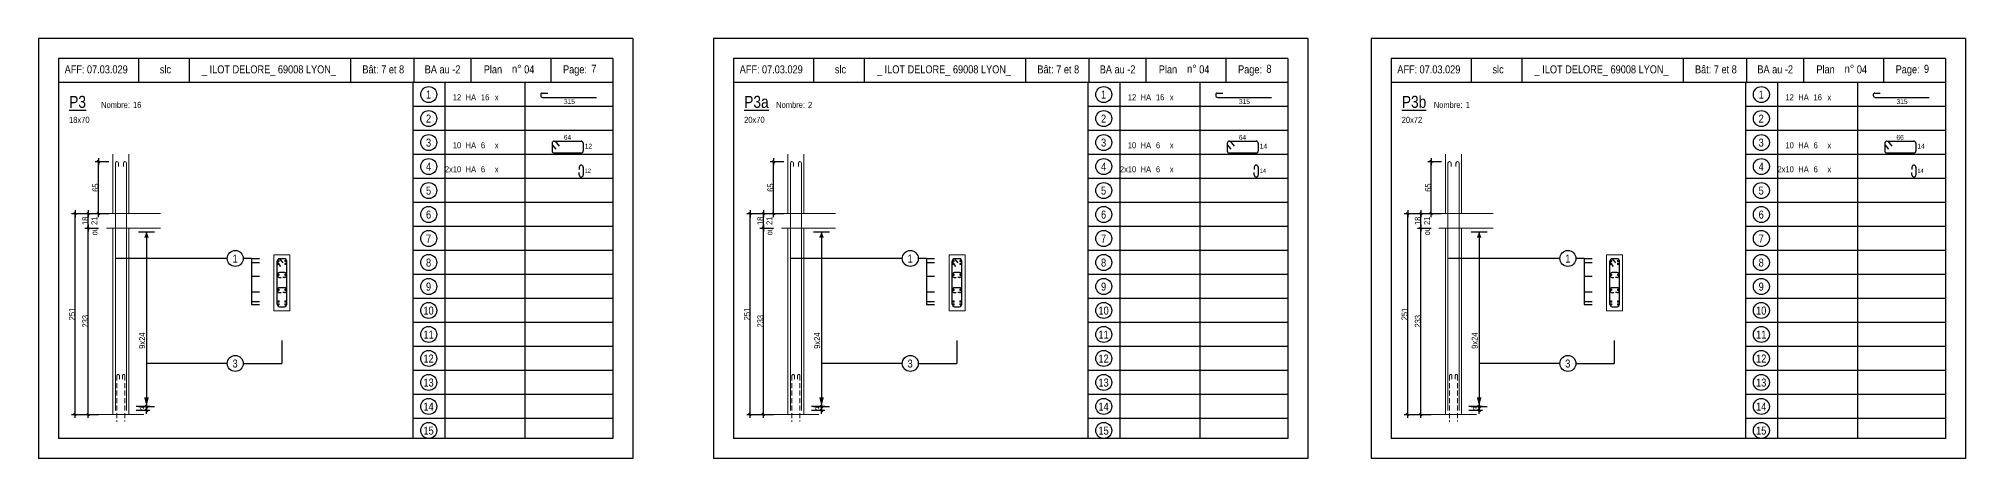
# Model space of a CAD drawing. Header units: metres. Extents: x -9927 to 45032, y -190416 to 12166.
# Drawn here: x 9700 to 14515, y -38263 to -37213 of the extents above; entities that cross this region are included whole.
import ezdxf
from ezdxf.enums import TextEntityAlignment as Align

# ---------------------------------------------------------------- set-up
doc = ezdxf.new("R2010")
doc.units = ezdxf.units.M
doc.header["$PDMODE"] = 65
doc.linetypes.add('CACHE2', pattern=[0.1875, 0.125, -0.0625])
for name, color, linetype in [('01_cote_gen', 4, 'Continuous'), ('01_fenetres', 171, 'Continuous'), ('01_linteaux', 3, 'Continuous'), ('01_sem', 42, 'Continuous'), ('01_texte', 230, 'Continuous'), ('AA_COTES', 2, 'Continuous')]:
    doc.layers.add(name, color=color, linetype=linetype)
doc.styles.add('STYLE2', font='ARIALN.TTF')
doc.dimstyles.new('JB25', dxfattribs={"dimscale": 0.1, "dimtxt": 150, "dimasz": 17, "dimexe": 0.1, "dimexo": 0.1, "dimgap": 0.09, "dimtad": 1, "dimdec": 1, "dimlfac": 0.5, "dimdsep": 46, "dimtxsty": 'STYLE2', "dimblk1": 'BOND_G', "dimblk2": 'BOND_D', "dimsah": 1, "dimcen": 1.5, "dimdle": 0.01, "dimse1": 1, "dimse2": 1, "dimclrd": 4, "dimclre": 2, "dimclrt": 5, "dimadec": 0, "dimazin": 0, "dimtfac": 2.333333, "dimtdec": 1, "dimtix": 1, "dimtmove": 2, "dimatfit": 3, "dimldrblk": 'BOND_G', "dimfxl": 1, "dimtolj": 1, "dimtzin": 0, "dimarcsym": 0})

# ---------------------------------------------------------------- blocks, each defined once
blk = doc.blocks.new('BOND_G')
at = {"layer": 'AA_COTES', "color": 0}
for p, q in [((5, 0), (-5, 0)), ((1.8, 1.8), (-1.8, -1.8)), ((0, -5), (0, 15))]:
    blk.add_line(p, q, dxfattribs=at)
blk = doc.blocks.new('BOND_D')
at = {"layer": 'AA_COTES', "color": 0}
for p, q in [((5, 0), (-5, 0)), ((-1.8, -1.8), (1.8, 1.8)), ((0, 5), (0, -15))]:
    blk.add_line(p, q, dxfattribs=at)
blk = doc.blocks.new('*D389')
at = {"layer": '01_cote_gen', "color": 4, "linetype": 'Continuous', "lineweight": -2, "transparency": 16777216}
blk.add_line((9790.9, -38151.5), (9790.9, -37652.9), dxfattribs=at)
at = {"layer": 'DEFPOINTS', "color": 0, "linetype": 'Continuous', "lineweight": 0, "transparency": 16777216}
for p in [(9790.9, -37651.2), (9925.6, -37651.2), (9885.6, -38153.2)]:
    blk.add_point(p, dxfattribs=at)
at = {"layer": '01_cote_gen', "color": 4, "linetype": 'Continuous', "lineweight": -2, "transparency": 16777216, "xscale": 1.7, "yscale": 1.7, "zscale": 1.7}
for name, p, rotation in [('BOND_D', (9790.9, -37651.2), 90), ('BOND_G', (9790.9, -38153.2), 270)]:
    blk.add_blockref(name, p, dxfattribs=dict(at, rotation=rotation))
at = {"layer": '01_cote_gen', "color": 5, "linetype": 'Continuous', "lineweight": 0, "transparency": 16777216, "insert": (9783.3, -37902.2), "char_height": 15, "attachment_point": 5, "rotation": 90, "style": 'STYLE2'}
blk.add_mtext('\\A1;251', dxfattribs=at)
blk = doc.blocks.new('*D390')
at = {"layer": '01_cote_gen', "color": 4, "linetype": 'Continuous', "lineweight": -2, "transparency": 16777216}
blk.add_line((9824.1, -37685.5), (9824.1, -37652.9), dxfattribs=at)
at = {"layer": 'DEFPOINTS', "color": 0, "linetype": 'Continuous', "lineweight": 0, "transparency": 16777216}
for p in [(9824.1, -37651.2), (9972.3, -37651.2), (9981.4, -37687.2)]:
    blk.add_point(p, dxfattribs=at)
at = {"layer": '01_cote_gen', "color": 4, "linetype": 'Continuous', "lineweight": -2, "transparency": 16777216, "xscale": 1.7, "yscale": 1.7, "zscale": 1.7}
for name, p, rotation in [('BOND_D', (9824.1, -37651.2), 90), ('BOND_G', (9824.1, -37687.2), 270)]:
    blk.add_blockref(name, p, dxfattribs=dict(at, rotation=rotation))
at = {"layer": '01_cote_gen', "color": 5, "linetype": 'Continuous', "lineweight": 0, "transparency": 16777216, "insert": (9816.5, -37669.2), "char_height": 15, "attachment_point": 5, "rotation": 90, "style": 'STYLE2'}
blk.add_mtext('\\A1;18', dxfattribs=at)
blk = doc.blocks.new('*D391')
at = {"layer": '01_cote_gen', "color": 4, "linetype": 'Continuous', "lineweight": -2, "transparency": 16777216}
blk.add_line((9824.1, -38151.5), (9824.1, -37688.9), dxfattribs=at)
at = {"layer": 'DEFPOINTS', "color": 0, "linetype": 'Continuous', "lineweight": 0, "transparency": 16777216}
for p in [(9824.1, -37687.2), (9832.6, -37687.2), (9842.2, -38153.2)]:
    blk.add_point(p, dxfattribs=at)
at = {"layer": '01_cote_gen', "color": 4, "linetype": 'Continuous', "lineweight": -2, "transparency": 16777216, "xscale": 1.7, "yscale": 1.7, "zscale": 1.7}
for name, p, rotation in [('BOND_D', (9824.1, -37687.2), 90), ('BOND_G', (9824.1, -38153.2), 270)]:
    blk.add_blockref(name, p, dxfattribs=dict(at, rotation=rotation))
at = {"layer": '01_cote_gen', "color": 5, "linetype": 'Continuous', "lineweight": 0, "transparency": 16777216, "insert": (9816.5, -37920.2), "char_height": 15, "attachment_point": 5, "rotation": 90, "style": 'STYLE2'}
blk.add_mtext('\\A1;233', dxfattribs=at)
blk = doc.blocks.new('*D392')
at = {"layer": '01_cote_gen', "color": 4, "linetype": 'Continuous', "lineweight": -2, "transparency": 16777216}
blk.add_line((9969.5, -38134.9), (9969.5, -38141.5), dxfattribs=at)
at = {"layer": 'DEFPOINTS', "color": 0, "linetype": 'Continuous', "lineweight": 0, "transparency": 16777216}
for p in [(9962.7, -38133.2), (9919.6, -38143.2), (9969.5, -38143.2)]:
    blk.add_point(p, dxfattribs=at)
at = {"layer": '01_cote_gen', "color": 4, "linetype": 'Continuous', "lineweight": -2, "transparency": 16777216, "xscale": 1.7, "yscale": 1.7, "zscale": 1.7}
for name, p, rotation in [('BOND_G', (9969.5, -38133.2), 90), ('BOND_D', (9969.5, -38143.2), 270)]:
    blk.add_blockref(name, p, dxfattribs=dict(at, rotation=rotation))
at = {"layer": '01_cote_gen', "color": 5, "linetype": 'Continuous', "lineweight": 0, "transparency": 16777216, "insert": (9961.8, -38138.2), "char_height": 15, "attachment_point": 5, "rotation": 90, "style": 'STYLE2'}
blk.add_mtext('\\A1;3', dxfattribs=at)
blk = doc.blocks.new('*D393')
at = {"layer": '01_cote_gen', "color": 4, "linetype": 'Continuous', "lineweight": -2, "transparency": 16777216}
blk.add_line((9849.6, -37649.5), (9849.6, -37522.9), dxfattribs=at)
at = {"layer": 'DEFPOINTS', "color": 0, "linetype": 'Continuous', "lineweight": 0, "transparency": 16777216}
for p in [(9849.6, -37521.2), (9915.6, -37521.2), (9869.2, -37651.2)]:
    blk.add_point(p, dxfattribs=at)
at = {"layer": '01_cote_gen', "color": 4, "linetype": 'Continuous', "lineweight": -2, "transparency": 16777216, "xscale": 1.7, "yscale": 1.7, "zscale": 1.7}
for name, p, rotation in [('BOND_D', (9849.6, -37521.2), 90), ('BOND_G', (9849.6, -37651.2), 270)]:
    blk.add_blockref(name, p, dxfattribs=dict(at, rotation=rotation))
at = {"layer": '01_cote_gen', "color": 5, "linetype": 'Continuous', "lineweight": 0, "transparency": 16777216, "insert": (9842, -37586.2), "char_height": 15, "attachment_point": 5, "rotation": 90, "style": 'STYLE2'}
blk.add_mtext('\\A1;65', dxfattribs=at)
blk = doc.blocks.new('*D394')
at = {"layer": '01_cote_gen', "color": 4, "linetype": 'Continuous', "lineweight": -2, "transparency": 16777216}
blk.add_line((11477.7, -38151.5), (11477.7, -37652.9), dxfattribs=at)
at = {"layer": 'DEFPOINTS', "color": 0, "linetype": 'Continuous', "lineweight": 0, "transparency": 16777216}
for p in [(11477.7, -37651.2), (11612.4, -37651.2), (11572.4, -38153.2)]:
    blk.add_point(p, dxfattribs=at)
at = {"layer": '01_cote_gen', "color": 4, "linetype": 'Continuous', "lineweight": -2, "transparency": 16777216, "xscale": 1.7, "yscale": 1.7, "zscale": 1.7}
for name, p, rotation in [('BOND_D', (11477.7, -37651.2), 90), ('BOND_G', (11477.7, -38153.2), 270)]:
    blk.add_blockref(name, p, dxfattribs=dict(at, rotation=rotation))
at = {"layer": '01_cote_gen', "color": 5, "linetype": 'Continuous', "lineweight": 0, "transparency": 16777216, "insert": (11470, -37902.2), "char_height": 15, "attachment_point": 5, "rotation": 90, "style": 'STYLE2'}
blk.add_mtext('\\A1;251', dxfattribs=at)
blk = doc.blocks.new('*D395')
at = {"layer": '01_cote_gen', "color": 4, "linetype": 'Continuous', "lineweight": -2, "transparency": 16777216}
blk.add_line((11510.9, -37685.5), (11510.9, -37652.9), dxfattribs=at)
at = {"layer": 'DEFPOINTS', "color": 0, "linetype": 'Continuous', "lineweight": 0, "transparency": 16777216}
for p in [(11510.9, -37651.2), (11659.1, -37651.2), (11668.2, -37687.2)]:
    blk.add_point(p, dxfattribs=at)
at = {"layer": '01_cote_gen', "color": 4, "linetype": 'Continuous', "lineweight": -2, "transparency": 16777216, "xscale": 1.7, "yscale": 1.7, "zscale": 1.7}
for name, p, rotation in [('BOND_D', (11510.9, -37651.2), 90), ('BOND_G', (11510.9, -37687.2), 270)]:
    blk.add_blockref(name, p, dxfattribs=dict(at, rotation=rotation))
at = {"layer": '01_cote_gen', "color": 5, "linetype": 'Continuous', "lineweight": 0, "transparency": 16777216, "insert": (11503.2, -37669.2), "char_height": 15, "attachment_point": 5, "rotation": 90, "style": 'STYLE2'}
blk.add_mtext('\\A1;18', dxfattribs=at)
blk = doc.blocks.new('*D396')
at = {"layer": '01_cote_gen', "color": 4, "linetype": 'Continuous', "lineweight": -2, "transparency": 16777216}
blk.add_line((11510.9, -38151.5), (11510.9, -37688.9), dxfattribs=at)
at = {"layer": 'DEFPOINTS', "color": 0, "linetype": 'Continuous', "lineweight": 0, "transparency": 16777216}
for p in [(11510.9, -37687.2), (11519.4, -37687.2), (11529, -38153.2)]:
    blk.add_point(p, dxfattribs=at)
at = {"layer": '01_cote_gen', "color": 4, "linetype": 'Continuous', "lineweight": -2, "transparency": 16777216, "xscale": 1.7, "yscale": 1.7, "zscale": 1.7}
for name, p, rotation in [('BOND_D', (11510.9, -37687.2), 90), ('BOND_G', (11510.9, -38153.2), 270)]:
    blk.add_blockref(name, p, dxfattribs=dict(at, rotation=rotation))
at = {"layer": '01_cote_gen', "color": 5, "linetype": 'Continuous', "lineweight": 0, "transparency": 16777216, "insert": (11503.2, -37920.2), "char_height": 15, "attachment_point": 5, "rotation": 90, "style": 'STYLE2'}
blk.add_mtext('\\A1;233', dxfattribs=at)
blk = doc.blocks.new('*D397')
at = {"layer": '01_cote_gen', "color": 4, "linetype": 'Continuous', "lineweight": -2, "transparency": 16777216}
blk.add_line((11656.3, -38134.9), (11656.3, -38141.5), dxfattribs=at)
at = {"layer": 'DEFPOINTS', "color": 0, "linetype": 'Continuous', "lineweight": 0, "transparency": 16777216}
for p in [(11649.4, -38133.2), (11606.4, -38143.2), (11656.3, -38143.2)]:
    blk.add_point(p, dxfattribs=at)
at = {"layer": '01_cote_gen', "color": 4, "linetype": 'Continuous', "lineweight": -2, "transparency": 16777216, "xscale": 1.7, "yscale": 1.7, "zscale": 1.7}
for name, p, rotation in [('BOND_G', (11656.3, -38133.2), 90), ('BOND_D', (11656.3, -38143.2), 270)]:
    blk.add_blockref(name, p, dxfattribs=dict(at, rotation=rotation))
at = {"layer": '01_cote_gen', "color": 5, "linetype": 'Continuous', "lineweight": 0, "transparency": 16777216, "insert": (11648.6, -38138.2), "char_height": 15, "attachment_point": 5, "rotation": 90, "style": 'STYLE2'}
blk.add_mtext('\\A1;3', dxfattribs=at)
blk = doc.blocks.new('*D398')
at = {"layer": '01_cote_gen', "color": 4, "linetype": 'Continuous', "lineweight": -2, "transparency": 16777216}
blk.add_line((11536.4, -37649.5), (11536.4, -37522.9), dxfattribs=at)
at = {"layer": 'DEFPOINTS', "color": 0, "linetype": 'Continuous', "lineweight": 0, "transparency": 16777216}
for p in [(11536.4, -37521.2), (11602.4, -37521.2), (11555.9, -37651.2)]:
    blk.add_point(p, dxfattribs=at)
at = {"layer": '01_cote_gen', "color": 4, "linetype": 'Continuous', "lineweight": -2, "transparency": 16777216, "xscale": 1.7, "yscale": 1.7, "zscale": 1.7}
for name, p, rotation in [('BOND_D', (11536.4, -37521.2), 90), ('BOND_G', (11536.4, -37651.2), 270)]:
    blk.add_blockref(name, p, dxfattribs=dict(at, rotation=rotation))
at = {"layer": '01_cote_gen', "color": 5, "linetype": 'Continuous', "lineweight": 0, "transparency": 16777216, "insert": (11528.7, -37586.2), "char_height": 15, "attachment_point": 5, "rotation": 90, "style": 'STYLE2'}
blk.add_mtext('\\A1;65', dxfattribs=at)
blk = doc.blocks.new('*D399')
at = {"layer": '01_cote_gen', "color": 4, "linetype": 'Continuous', "lineweight": -2, "transparency": 16777216}
blk.add_line((13120.9, -38151.5), (13120.9, -37652.9), dxfattribs=at)
at = {"layer": 'DEFPOINTS', "color": 0, "linetype": 'Continuous', "lineweight": 0, "transparency": 16777216}
for p in [(13120.9, -37651.2), (13255.6, -37651.2), (13215.6, -38153.2)]:
    blk.add_point(p, dxfattribs=at)
at = {"layer": '01_cote_gen', "color": 4, "linetype": 'Continuous', "lineweight": -2, "transparency": 16777216, "xscale": 1.7, "yscale": 1.7, "zscale": 1.7}
for name, p, rotation in [('BOND_D', (13120.9, -37651.2), 90), ('BOND_G', (13120.9, -38153.2), 270)]:
    blk.add_blockref(name, p, dxfattribs=dict(at, rotation=rotation))
at = {"layer": '01_cote_gen', "color": 5, "linetype": 'Continuous', "lineweight": 0, "transparency": 16777216, "insert": (13113.2, -37902.2), "char_height": 15, "attachment_point": 5, "rotation": 90, "style": 'STYLE2'}
blk.add_mtext('\\A1;251', dxfattribs=at)
blk = doc.blocks.new('*D400')
at = {"layer": '01_cote_gen', "color": 4, "linetype": 'Continuous', "lineweight": -2, "transparency": 16777216}
blk.add_line((13154.1, -37685.5), (13154.1, -37652.9), dxfattribs=at)
at = {"layer": 'DEFPOINTS', "color": 0, "linetype": 'Continuous', "lineweight": 0, "transparency": 16777216}
for p in [(13154.1, -37651.2), (13302.3, -37651.2), (13311.4, -37687.2)]:
    blk.add_point(p, dxfattribs=at)
at = {"layer": '01_cote_gen', "color": 4, "linetype": 'Continuous', "lineweight": -2, "transparency": 16777216, "xscale": 1.7, "yscale": 1.7, "zscale": 1.7}
for name, p, rotation in [('BOND_D', (13154.1, -37651.2), 90), ('BOND_G', (13154.1, -37687.2), 270)]:
    blk.add_blockref(name, p, dxfattribs=dict(at, rotation=rotation))
at = {"layer": '01_cote_gen', "color": 5, "linetype": 'Continuous', "lineweight": 0, "transparency": 16777216, "insert": (13146.4, -37669.2), "char_height": 15, "attachment_point": 5, "rotation": 90, "style": 'STYLE2'}
blk.add_mtext('\\A1;18', dxfattribs=at)
blk = doc.blocks.new('*D401')
at = {"layer": '01_cote_gen', "color": 4, "linetype": 'Continuous', "lineweight": -2, "transparency": 16777216}
blk.add_line((13154.1, -38151.5), (13154.1, -37688.9), dxfattribs=at)
at = {"layer": 'DEFPOINTS', "color": 0, "linetype": 'Continuous', "lineweight": 0, "transparency": 16777216}
for p in [(13154.1, -37687.2), (13162.6, -37687.2), (13172.2, -38153.2)]:
    blk.add_point(p, dxfattribs=at)
at = {"layer": '01_cote_gen', "color": 4, "linetype": 'Continuous', "lineweight": -2, "transparency": 16777216, "xscale": 1.7, "yscale": 1.7, "zscale": 1.7}
for name, p, rotation in [('BOND_D', (13154.1, -37687.2), 90), ('BOND_G', (13154.1, -38153.2), 270)]:
    blk.add_blockref(name, p, dxfattribs=dict(at, rotation=rotation))
at = {"layer": '01_cote_gen', "color": 5, "linetype": 'Continuous', "lineweight": 0, "transparency": 16777216, "insert": (13146.4, -37920.2), "char_height": 15, "attachment_point": 5, "rotation": 90, "style": 'STYLE2'}
blk.add_mtext('\\A1;233', dxfattribs=at)
blk = doc.blocks.new('*D402')
at = {"layer": '01_cote_gen', "color": 4, "linetype": 'Continuous', "lineweight": -2, "transparency": 16777216}
blk.add_line((13299.5, -38134.9), (13299.5, -38141.5), dxfattribs=at)
at = {"layer": 'DEFPOINTS', "color": 0, "linetype": 'Continuous', "lineweight": 0, "transparency": 16777216}
for p in [(13292.7, -38133.2), (13249.6, -38143.2), (13299.5, -38143.2)]:
    blk.add_point(p, dxfattribs=at)
at = {"layer": '01_cote_gen', "color": 4, "linetype": 'Continuous', "lineweight": -2, "transparency": 16777216, "xscale": 1.7, "yscale": 1.7, "zscale": 1.7}
for name, p, rotation in [('BOND_G', (13299.5, -38133.2), 90), ('BOND_D', (13299.5, -38143.2), 270)]:
    blk.add_blockref(name, p, dxfattribs=dict(at, rotation=rotation))
at = {"layer": '01_cote_gen', "color": 5, "linetype": 'Continuous', "lineweight": 0, "transparency": 16777216, "insert": (13291.8, -38138.2), "char_height": 15, "attachment_point": 5, "rotation": 90, "style": 'STYLE2'}
blk.add_mtext('\\A1;3', dxfattribs=at)
blk = doc.blocks.new('*D403')
at = {"layer": '01_cote_gen', "color": 4, "linetype": 'Continuous', "lineweight": -2, "transparency": 16777216}
blk.add_line((13179.6, -37649.5), (13179.6, -37522.9), dxfattribs=at)
at = {"layer": 'DEFPOINTS', "color": 0, "linetype": 'Continuous', "lineweight": 0, "transparency": 16777216}
for p in [(13179.6, -37521.2), (13245.6, -37521.2), (13199.1, -37651.2)]:
    blk.add_point(p, dxfattribs=at)
at = {"layer": '01_cote_gen', "color": 4, "linetype": 'Continuous', "lineweight": -2, "transparency": 16777216, "xscale": 1.7, "yscale": 1.7, "zscale": 1.7}
for name, p, rotation in [('BOND_D', (13179.6, -37521.2), 90), ('BOND_G', (13179.6, -37651.2), 270)]:
    blk.add_blockref(name, p, dxfattribs=dict(at, rotation=rotation))
at = {"layer": '01_cote_gen', "color": 5, "linetype": 'Continuous', "lineweight": 0, "transparency": 16777216, "insert": (13171.9, -37586.2), "char_height": 15, "attachment_point": 5, "rotation": 90, "style": 'STYLE2'}
blk.add_mtext('\\A1;65', dxfattribs=at)

msp = doc.modelspace()

# ---------------------------------------------------------------- linework, layer by layer
at = {"layer": '01_cote_gen', "color": 2, "linetype": 'CACHE2', "lineweight": 0, "ltscale": 100}
for p, q in [((9895.62, -38056.19), (9895.62, -38171.76)), ((9901.62, -38056.19), (9901.62, -38065.17)), ((9909.62, -38056.19), (9909.62, -38065.17)), ((9915.62, -38056.19), (9915.62, -38170.91)), ((11582.37, -38056.19), (11582.37, -38171.76)), ((11588.37, -38056.19), (11588.37, -38065.17)), ((11596.37, -38056.19), (11596.37, -38065.17)), ((11602.37, -38056.19), (11602.37, -38170.91)), ((13225.59, -38056.19), (13225.59, -38171.76)), ((13231.59, -38056.19), (13231.59, -38065.17)), ((13239.59, -38056.19), (13239.59, -38065.17)), ((13245.59, -38056.19), (13245.59, -38170.91))]:
    msp.add_line(p, q, dxfattribs=at)
for centre in [(9898.62, -38056.19), (9912.62, -38056.19), (11585.37, -38056.19), (11599.37, -38056.19), (13228.59, -38056.19), (13242.59, -38056.19)]:
    msp.add_arc(centre, 3, 0, 180, dxfattribs=at)
at = {"layer": '01_fenetres', "ltscale": 30}
for p, q in [((11134.72, -37263.31), (9749.72, -37263.31)), ((9749.72, -37263.31), (9749.72, -38213.31)), ((9749.72, -37263.31), (9749.72, -38213.31)), ((9749.72, -37263.31), (9749.72, -38213.31)), ((9949.72, -37263.31), (9949.72, -37323.31)), ((10076.22, -37263.31), (10076.22, -37323.31)), ((10479, -37263.31), (10479, -37323.31)), ((10637.4, -37263.31), (10637.4, -37323.31)), ((10780.59, -37323.31), (10780.59, -37263.31)), ((10980.59, -37323.31), (10980.59, -37263.31)), ((11134.72, -37263.31), (11134.72, -38213.31)), ((12821.47, -37263.31), (11436.47, -37263.31)), ((11436.47, -37263.31), (11436.47, -38213.31)), ((11436.47, -37263.31), (11436.47, -38213.31)), ((11436.47, -37263.31), (11436.47, -38213.31)), ((11636.47, -37263.31), (11636.47, -37323.31)), ((11762.97, -37263.31), (11762.97, -37323.31)), ((12165.75, -37263.31), (12165.75, -37323.31)), ((12324.15, -37263.31), (12324.15, -37323.31)), ((12467.34, -37323.31), (12467.34, -37263.31)), ((12667.34, -37323.31), (12667.34, -37263.31)), ((12821.47, -37263.31), (12821.47, -38213.31)), ((14464.69, -37263.31), (13079.69, -37263.31)), ((13079.69, -37263.31), (13079.69, -38213.31)), ((13079.69, -37263.31), (13079.69, -38213.31)), ((13079.69, -37263.31), (13079.69, -38213.31)), ((13279.69, -37263.31), (13279.69, -37323.31)), ((13406.18, -37263.31), (13406.18, -37323.31)), ((13808.96, -37263.31), (13808.96, -37323.31)), ((13967.37, -37263.31), (13967.37, -37323.31)), ((14110.56, -37323.31), (14110.56, -37263.31)), ((14310.56, -37323.31), (14310.56, -37263.31)), ((14464.69, -37263.31), (14464.69, -38213.31)), ((11134.72, -37323.31), (9749.72, -37323.31)), ((12821.47, -37323.31), (11436.47, -37323.31)), ((14464.69, -37323.31), (13079.69, -37323.31)), ((11134.72, -38213.31), (9749.72, -38213.31)), ((12821.47, -38213.31), (11436.47, -38213.31)), ((14464.69, -38213.31), (13079.69, -38213.31))]:
    msp.add_line(p, q, dxfattribs=at)
at = {"layer": '01_linteaux', "linetype": 'Continuous'}
for p, q in [((10958.27, -37349.56), (10972, -37349.56)), ((10959.49, -37360.54), (11093.81, -37360.54)), ((12645.02, -37349.56), (12658.76, -37349.56)), ((12646.25, -37360.54), (12780.56, -37360.54)), ((14288.23, -37349.56), (14301.97, -37349.56)), ((14289.46, -37360.54), (14423.77, -37360.54)), ((10983.17, -37474.84), (10983.17, -37494.45)), ((10983.17, -37478.98), (10992.36, -37490.31)), ((10988.17, -37469.84), (11055.75, -37469.84)), ((10988.17, -37499.45), (11055.75, -37499.45)), ((10990.86, -37469.84), (11000.84, -37482.15)), ((11060.75, -37474.84), (11060.75, -37494.45)), ((12669.92, -37474.84), (12669.92, -37494.45)), ((12669.92, -37478.98), (12679.11, -37490.31)), ((12674.92, -37469.84), (12742.51, -37469.84)), ((12674.92, -37499.45), (12742.51, -37499.45)), ((12677.61, -37469.84), (12687.59, -37482.15)), ((12747.51, -37474.84), (12747.51, -37494.45)), ((14313.14, -37474.84), (14313.14, -37494.45)), ((14313.14, -37478.98), (14322.33, -37490.31)), ((14318.14, -37469.84), (14385.72, -37469.84)), ((14318.14, -37499.45), (14385.72, -37499.45)), ((14320.83, -37469.84), (14330.81, -37482.15)), ((14390.72, -37474.84), (14390.72, -37494.45)), ((11050.75, -37534.84), (11050.75, -37541.21)), ((11050.75, -37554.45), (11050.75, -37548.6)), ((11060.75, -37534.84), (11060.75, -37554.45)), ((12737.51, -37534.84), (12737.51, -37541.21)), ((12737.51, -37554.45), (12737.51, -37548.6)), ((12747.51, -37534.84), (12747.51, -37554.45)), ((14380.72, -37534.84), (14380.72, -37541.21)), ((14380.72, -37554.45), (14380.72, -37548.6)), ((14390.72, -37534.84), (14390.72, -37554.45))]:
    msp.add_line(p, q, dxfattribs=at)
for centre, start, end in [((10959.37, -37354.44), 102.77382, 192.77382), ((10959.49, -37355.54), 180, 270), ((12646.12, -37354.44), 102.77382, 192.77382), ((12646.25, -37355.54), 180, 270), ((14289.34, -37354.44), 102.77382, 192.77382), ((14289.46, -37355.54), 180, 270), ((10988.17, -37474.84), 90, 180), ((10988.17, -37494.45), 180, 270), ((11055.75, -37474.84), 0, 90), ((11055.75, -37494.45), 270, 0), ((12674.92, -37474.84), 90, 180), ((12674.92, -37494.45), 180, 270), ((12742.51, -37474.84), 0, 90), ((12742.51, -37494.45), 270, 0), ((14318.14, -37474.84), 90, 180), ((14318.14, -37494.45), 180, 270), ((14385.72, -37474.84), 0, 90), ((14385.72, -37494.45), 270, 0), ((11055.75, -37534.84), 90, 180), ((11055.75, -37554.45), 180, 270), ((11055.75, -37534.84), 0, 90), ((11055.75, -37554.45), 270, 0), ((12742.51, -37534.84), 90, 180), ((12742.51, -37554.45), 180, 270), ((12742.51, -37534.84), 0, 90), ((12742.51, -37554.45), 270, 0), ((14385.72, -37534.84), 90, 180), ((14385.72, -37554.45), 180, 270), ((14385.72, -37534.84), 0, 90), ((14385.72, -37554.45), 270, 0)]:
    msp.add_arc(centre, 5, start, end, dxfattribs=at)
at = {"layer": '01_sem', "color": 2, "lineweight": 0, "ltscale": 7}
for p, q in [((9885.62, -37502.55), (9885.62, -37651.19)), ((9925.62, -37502.55), (9925.62, -37651.19)), ((11572.37, -37502.55), (11572.37, -37651.19)), ((11612.37, -37502.55), (11612.37, -37651.19)), ((13215.59, -37502.55), (13215.59, -37651.19)), ((13255.59, -37502.55), (13255.59, -37651.19)), ((9891.62, -37525.19), (9891.62, -38143.19)), ((9899.62, -37525.19), (9899.62, -37533.6)), ((9911.62, -37525.19), (9911.62, -37533.6)), ((9919.62, -37525.19), (9919.62, -38143.19)), ((11578.37, -37525.19), (11578.37, -38143.19)), ((11586.37, -37525.19), (11586.37, -37533.6)), ((11598.37, -37525.19), (11598.37, -37533.6)), ((11606.37, -37525.19), (11606.37, -38143.19)), ((13221.59, -37525.19), (13221.59, -38143.19)), ((13229.59, -37525.19), (13229.59, -37533.6)), ((13241.59, -37525.19), (13241.59, -37533.6)), ((13249.59, -37525.19), (13249.59, -38143.19)), ((9885.62, -37651.19), (9869.18, -37651.19)), ((10004.8, -37651.19), (9885.62, -37651.19)), ((11572.37, -37651.19), (11555.93, -37651.19)), ((11691.55, -37651.19), (11572.37, -37651.19)), ((13215.59, -37651.19), (13199.15, -37651.19)), ((13334.77, -37651.19), (13215.59, -37651.19)), ((9885.62, -37687.19), (9869.18, -37687.19)), ((9885.62, -37687.19), (9885.62, -38153.19)), ((10004.8, -37687.19), (9885.62, -37687.19)), ((9925.62, -37687.19), (9925.62, -38153.19)), ((11572.37, -37687.19), (11555.93, -37687.19)), ((11572.37, -37687.19), (11572.37, -38153.19)), ((11691.55, -37687.19), (11572.37, -37687.19)), ((11612.37, -37687.19), (11612.37, -38153.19)), ((13215.59, -37687.19), (13199.15, -37687.19)), ((13215.59, -37687.19), (13215.59, -38153.19)), ((13334.77, -37687.19), (13215.59, -37687.19)), ((13255.59, -37687.19), (13255.59, -38153.19)), ((10288.03, -37893.77), (10288.03, -37753.77)), ((10328.03, -37753.77), (10288.03, -37753.77)), ((10288.03, -37893.77), (10288.03, -37753.77)), ((10328.03, -37753.77), (10288.03, -37753.77)), ((10328.03, -37893.77), (10328.03, -37753.77)), ((11974.78, -37893.77), (11974.78, -37753.77)), ((12014.78, -37753.77), (11974.78, -37753.77)), ((11974.78, -37893.77), (11974.78, -37753.77)), ((12014.78, -37753.77), (11974.78, -37753.77)), ((12014.78, -37893.77), (12014.78, -37753.77)), ((13618, -37893.77), (13618, -37753.77)), ((13658, -37753.77), (13618, -37753.77)), ((13618, -37893.77), (13618, -37753.77)), ((13658, -37753.77), (13618, -37753.77)), ((13658, -37893.77), (13658, -37753.77)), ((10288.03, -37893.77), (10328.03, -37893.77)), ((10288.03, -37893.77), (10328.03, -37893.77)), ((11974.78, -37893.77), (12014.78, -37893.77)), ((11974.78, -37893.77), (12014.78, -37893.77)), ((13618, -37893.77), (13658, -37893.77)), ((13618, -37893.77), (13658, -37893.77)), ((9963.17, -38153.19), (9829.89, -38153.19)), ((11649.92, -38153.19), (11516.64, -38153.19)), ((13293.14, -38153.19), (13159.86, -38153.19))]:
    msp.add_line(p, q, dxfattribs=at)
for centre in [(9895.62, -37525.19), (9915.62, -37525.19), (11582.37, -37525.19), (11602.37, -37525.19), (13225.59, -37525.19), (13245.59, -37525.19)]:
    msp.add_arc(centre, 4, 0, 180, dxfattribs=at)
at = {"layer": '01_texte', "ltscale": 30}
for p, q in [((11184.72, -37213.31), (9699.72, -37213.31)), ((9699.72, -37213.31), (9699.72, -38263.31)), ((11184.72, -37213.31), (11184.72, -38263.31)), ((11184.72, -37213.31), (11184.72, -38263.31)), ((12871.47, -37213.31), (11386.47, -37213.31)), ((11386.47, -37213.31), (11386.47, -38263.31)), ((12871.47, -37213.31), (12871.47, -38263.31)), ((12871.47, -37213.31), (12871.47, -38263.31)), ((14514.69, -37213.31), (13029.69, -37213.31)), ((13029.69, -37213.31), (13029.69, -38263.31)), ((14514.69, -37213.31), (14514.69, -38263.31)), ((14514.69, -37213.31), (14514.69, -38263.31)), ((10634.72, -37323.31), (10634.72, -38213.31)), ((10714.72, -37323.31), (10714.72, -38213.31)), ((10914.72, -37323.31), (10914.72, -38213.31)), ((12321.47, -37323.31), (12321.47, -38213.31)), ((12401.47, -37323.31), (12401.47, -38213.31)), ((12601.47, -37323.31), (12601.47, -38213.31)), ((13964.69, -37323.31), (13964.69, -38213.31)), ((14044.69, -37323.31), (14044.69, -38213.31)), ((14244.69, -37323.31), (14244.69, -38213.31)), ((11134.72, -37383.31), (10634.72, -37383.31)), ((12821.47, -37383.31), (12321.47, -37383.31)), ((14464.69, -37383.31), (13964.69, -37383.31)), ((11134.72, -37443.31), (10634.72, -37443.31)), ((12821.47, -37443.31), (12321.47, -37443.31)), ((14464.69, -37443.31), (13964.69, -37443.31)), ((11134.72, -37503.31), (10634.72, -37503.31)), ((12821.47, -37503.31), (12321.47, -37503.31)), ((14464.69, -37503.31), (13964.69, -37503.31)), ((11134.72, -37563.31), (10634.72, -37563.31)), ((12821.47, -37563.31), (12321.47, -37563.31)), ((14464.69, -37563.31), (13964.69, -37563.31)), ((11134.72, -37623.31), (10634.72, -37623.31)), ((12821.47, -37623.31), (12321.47, -37623.31)), ((14464.69, -37623.31), (13964.69, -37623.31)), ((9949.35, -37696.48), (9989.67, -37696.48)), ((9969.51, -37696.48), (9969.51, -38140.07)), ((11134.72, -37683.31), (10634.72, -37683.31)), ((11636.1, -37696.48), (11676.42, -37696.48)), ((11656.26, -37696.48), (11656.26, -38140.07)), ((12821.47, -37683.31), (12321.47, -37683.31)), ((13279.32, -37696.48), (13319.63, -37696.48)), ((13299.48, -37696.48), (13299.48, -38140.07)), ((14464.69, -37683.31), (13964.69, -37683.31)), ((11134.72, -37743.31), (10634.72, -37743.31)), ((12821.47, -37743.31), (12321.47, -37743.31)), ((14464.69, -37743.31), (13964.69, -37743.31)), ((10296.03, -37877.77), (10296.03, -37769.77)), ((10296.03, -37772.32), (10304.03, -37783.05)), ((10314.03, -37763.77), (10302.03, -37763.77)), ((10302.03, -37763.77), (10310.03, -37774.49)), ((10320.03, -37877.77), (10320.03, -37769.77)), ((11982.78, -37877.77), (11982.78, -37769.77)), ((11982.78, -37772.32), (11990.78, -37783.05)), ((12000.78, -37763.77), (11988.78, -37763.77)), ((11988.78, -37763.77), (11996.78, -37774.49)), ((12006.78, -37877.77), (12006.78, -37769.77)), ((13626, -37877.77), (13626, -37769.77)), ((13626, -37772.32), (13634, -37783.05)), ((13644, -37763.77), (13632, -37763.77)), ((13632, -37763.77), (13640, -37774.49)), ((13650, -37877.77), (13650, -37769.77)), ((10314.03, -37798.71), (10302.03, -37798.71)), ((10302.03, -37810.71), (10306.22, -37810.71)), ((10314.03, -37836.39), (10302.03, -37836.39)), ((10314.03, -37810.71), (10309.85, -37810.71)), ((11134.72, -37803.31), (10634.72, -37803.31)), ((12000.78, -37798.71), (11988.78, -37798.71)), ((11988.78, -37810.71), (11992.97, -37810.71)), ((12000.78, -37836.39), (11988.78, -37836.39)), ((12000.78, -37810.71), (11996.6, -37810.71)), ((12821.47, -37803.31), (12321.47, -37803.31)), ((13644, -37798.71), (13632, -37798.71)), ((13632, -37810.71), (13636.19, -37810.71)), ((13644, -37836.39), (13632, -37836.39)), ((13644, -37810.71), (13639.81, -37810.71)), ((14464.69, -37803.31), (13964.69, -37803.31)), ((10302.03, -37848.39), (10306.22, -37848.39)), ((10302.03, -37883.77), (10314.03, -37883.77)), ((10314.03, -37848.39), (10309.85, -37848.39)), ((11134.72, -37863.31), (10634.72, -37863.31)), ((11988.78, -37848.39), (11992.97, -37848.39)), ((11988.78, -37883.77), (12000.78, -37883.77)), ((12000.78, -37848.39), (11996.6, -37848.39)), ((12821.47, -37863.31), (12321.47, -37863.31)), ((13632, -37848.39), (13636.19, -37848.39)), ((13632, -37883.77), (13644, -37883.77)), ((13644, -37848.39), (13639.81, -37848.39)), ((14464.69, -37863.31), (13964.69, -37863.31)), ((11134.72, -37923.31), (10634.72, -37923.31)), ((12821.47, -37923.31), (12321.47, -37923.31)), ((14464.69, -37923.31), (13964.69, -37923.31)), ((11134.72, -37983.31), (10634.72, -37983.31)), ((12821.47, -37983.31), (12321.47, -37983.31)), ((14464.69, -37983.31), (13964.69, -37983.31)), ((11134.72, -38043.31), (10634.72, -38043.31)), ((12821.47, -38043.31), (12321.47, -38043.31)), ((14464.69, -38043.31), (13964.69, -38043.31)), ((9949.35, -38133.19), (9989.67, -38133.19)), ((11134.72, -38103.31), (10634.72, -38103.31)), ((11636.1, -38133.19), (11676.42, -38133.19)), ((12821.47, -38103.31), (12321.47, -38103.31)), ((13279.32, -38133.19), (13319.63, -38133.19)), ((14464.69, -38103.31), (13964.69, -38103.31)), ((11134.72, -38163.31), (10634.72, -38163.31)), ((12821.47, -38163.31), (12321.47, -38163.31)), ((14464.69, -38163.31), (13964.69, -38163.31)), ((11184.72, -38263.31), (9699.72, -38263.31)), ((12871.47, -38263.31), (11386.47, -38263.31)), ((14514.69, -38263.31), (13029.69, -38263.31))]:
    msp.add_line(p, q, dxfattribs=at)
at = {"layer": '01_texte'}
for p, q in [((10171.34, -37763.28), (9891.62, -37763.28)), ((10231.82, -37763.28), (10211.34, -37763.28)), ((10231.82, -37763.28), (10231.82, -37878.26)), ((10231.82, -37763.28), (10251.83, -37763.28)), ((10231.82, -37773.08), (10251.83, -37773.08)), ((11858.09, -37763.28), (11578.37, -37763.28)), ((11918.57, -37763.28), (11898.09, -37763.28)), ((11918.57, -37763.28), (11918.57, -37878.26)), ((11918.57, -37763.28), (11938.58, -37763.28)), ((11918.57, -37773.08), (11938.58, -37773.08)), ((13501.31, -37763.28), (13221.59, -37763.28)), ((13561.78, -37763.28), (13541.31, -37763.28)), ((13561.78, -37763.28), (13561.78, -37878.26)), ((13561.78, -37763.28), (13581.79, -37763.28)), ((13561.78, -37773.08), (13581.79, -37773.08)), ((10231.82, -37807.56), (10251.83, -37807.56)), ((11918.57, -37807.56), (11938.58, -37807.56)), ((13561.78, -37807.56), (13581.79, -37807.56)), ((10231.82, -37846.25), (10251.83, -37846.25)), ((10231.82, -37870.96), (10251.83, -37870.96)), ((10231.82, -37878.26), (10251.83, -37878.26)), ((11918.57, -37846.25), (11938.58, -37846.25)), ((11918.57, -37870.96), (11938.58, -37870.96)), ((11918.57, -37878.26), (11938.58, -37878.26)), ((13561.78, -37846.25), (13581.79, -37846.25)), ((13561.78, -37870.96), (13581.79, -37870.96)), ((13561.78, -37878.26), (13581.79, -37878.26)), ((10307.25, -37968.7), (10307.25, -38025.72)), ((11994, -37968.7), (11994, -38025.72)), ((13637.21, -37968.7), (13637.21, -38025.72)), ((10171.34, -38025.72), (9969.51, -38025.72)), ((10211.34, -38025.72), (10307.25, -38025.72)), ((11858.09, -38025.72), (11656.26, -38025.72)), ((11898.09, -38025.72), (11994, -38025.72)), ((13501.31, -38025.72), (13299.48, -38025.72)), ((13541.31, -38025.72), (13637.21, -38025.72))]:
    msp.add_line(p, q, dxfattribs=at)
at = {"layer": '01_texte', "ltscale": 30, "const_width": 3, "flags": 128}
for points in [[(10300.97, -37769.47, -1), (10297.97, -37769.47, -1)], [(10300.97, -37776.94, -1), (10297.97, -37776.94, -1)], [(10315.1, -37769.47, 1), (10318.1, -37769.47, 1)], [(10315.1, -37776.94, 1), (10318.1, -37776.94, 1)], [(11987.72, -37769.47, -1), (11984.72, -37769.47, -1)], [(11987.72, -37776.94, -1), (11984.72, -37776.94, -1)], [(12001.85, -37769.47, 1), (12004.85, -37769.47, 1)], [(12001.85, -37776.94, 1), (12004.85, -37776.94, 1)], [(13630.94, -37769.47, -1), (13627.94, -37769.47, -1)], [(13630.94, -37776.94, -1), (13627.94, -37776.94, -1)], [(13645.06, -37769.47, 1), (13648.06, -37769.47, 1)], [(13645.06, -37776.94, 1), (13648.06, -37776.94, 1)], [(10300.97, -37803.9, 1), (10297.97, -37803.9, 1)], [(10300.97, -37841.58, 1), (10297.97, -37841.58, 1)], [(10315.1, -37803.9, -1), (10318.1, -37803.9, -1)], [(10315.1, -37841.58, -1), (10318.1, -37841.58, -1)], [(11987.72, -37803.9, 1), (11984.72, -37803.9, 1)], [(11987.72, -37841.58, 1), (11984.72, -37841.58, 1)], [(12001.85, -37803.9, -1), (12004.85, -37803.9, -1)], [(12001.85, -37841.58, -1), (12004.85, -37841.58, -1)], [(13630.94, -37803.9, 1), (13627.94, -37803.9, 1)], [(13630.94, -37841.58, 1), (13627.94, -37841.58, 1)], [(13645.06, -37803.9, -1), (13648.06, -37803.9, -1)], [(13645.06, -37841.58, -1), (13648.06, -37841.58, -1)], [(10300.97, -37870.88, -1), (10297.97, -37870.88, -1)], [(10300.97, -37878.07, 1), (10297.97, -37878.07, 1)], [(10315.1, -37870.88, 1), (10318.1, -37870.88, 1)], [(10315.1, -37878.07, -1), (10318.1, -37878.07, -1)], [(11987.72, -37870.88, -1), (11984.72, -37870.88, -1)], [(11987.72, -37878.07, 1), (11984.72, -37878.07, 1)], [(12001.85, -37870.88, 1), (12004.85, -37870.88, 1)], [(12001.85, -37878.07, -1), (12004.85, -37878.07, -1)], [(13630.94, -37870.88, -1), (13627.94, -37870.88, -1)], [(13630.94, -37878.07, 1), (13627.94, -37878.07, 1)], [(13645.06, -37870.88, 1), (13648.06, -37870.88, 1)], [(13645.06, -37878.07, -1), (13648.06, -37878.07, -1)]]:
    msp.add_lwpolyline(points, format="xyb", close=True, dxfattribs=at)
at = {"layer": '01_texte'}
for centre in [(10674.72, -37353.31), (12361.47, -37353.31), (14004.69, -37353.31), (10674.72, -37413.31), (12361.47, -37413.31), (14004.69, -37413.31), (10674.72, -37473.31), (12361.47, -37473.31), (14004.69, -37473.31), (10674.72, -37533.31), (12361.47, -37533.31), (14004.69, -37533.31), (10674.72, -37593.31), (12361.47, -37593.31), (14004.69, -37593.31), (10674.72, -37653.31), (12361.47, -37653.31), (14004.69, -37653.31), (10674.72, -37713.31), (12361.47, -37713.31), (14004.69, -37713.31), (10191.34, -37763.28), (11878.09, -37763.28), (13521.31, -37763.28), (10674.72, -37773.31), (12361.47, -37773.31), (14004.69, -37773.31), (10674.72, -37833.31), (12361.47, -37833.31), (14004.69, -37833.31), (10674.72, -37893.31), (12361.47, -37893.31), (14004.69, -37893.31), (10674.72, -37953.31), (12361.47, -37953.31), (14004.69, -37953.31), (10191.34, -38025.72), (10674.72, -38013.31), (11878.09, -38025.72), (12361.47, -38013.31), (13521.31, -38025.72), (14004.69, -38013.31), (10674.72, -38073.31), (12361.47, -38073.31), (14004.69, -38073.31), (10674.72, -38133.31), (12361.47, -38133.31), (14004.69, -38133.31), (10674.72, -38193.31), (12361.47, -38193.31), (14004.69, -38193.31)]:
    msp.add_circle(centre, 20, dxfattribs=at)
at = {"layer": '01_texte', "ltscale": 30}
for centre, start, end in [((10302.03, -37769.77), 90.00091, 180), ((10314.03, -37769.77), 0, 90.00091), ((11988.78, -37769.77), 90.00091, 180), ((12000.78, -37769.77), 0, 90.00091), ((13632, -37769.77), 90.00091, 180), ((13644, -37769.77), 0, 90.00091), ((10302.03, -37804.71), 90.00091, 180), ((10302.03, -37804.71), 180, 269.99909), ((10302.03, -37842.39), 90.00091, 180), ((10302.03, -37842.39), 180, 269.99909), ((10314.03, -37804.71), 0, 90.00091), ((10314.03, -37804.71), 269.99909, 360), ((10314.03, -37842.39), 0, 90.00091), ((10314.03, -37842.39), 269.99909, 360), ((11988.78, -37804.71), 90.00091, 180), ((11988.78, -37804.71), 180, 269.99909), ((11988.78, -37842.39), 90.00091, 180), ((11988.78, -37842.39), 180, 269.99909), ((12000.78, -37804.71), 0, 90.00091), ((12000.78, -37804.71), 269.99909, 360), ((12000.78, -37842.39), 0, 90.00091), ((12000.78, -37842.39), 269.99909, 360), ((13632, -37804.71), 90.00091, 180), ((13632, -37804.71), 180, 269.99909), ((13632, -37842.39), 90.00091, 180), ((13632, -37842.39), 180, 269.99909), ((13644, -37804.71), 0, 90.00091), ((13644, -37804.71), 269.99909, 360), ((13644, -37842.39), 0, 90.00091), ((13644, -37842.39), 269.99909, 360), ((10302.03, -37877.77), 180, 270), ((10314.03, -37877.77), 270, 0), ((11988.78, -37877.77), 180, 270), ((12000.78, -37877.77), 270, 0), ((13632, -37877.77), 180, 270), ((13644, -37877.77), 270, 0)]:
    msp.add_arc(centre, 6, start, end, dxfattribs=at)
for points in [[(9969.51, -37696.48), (9963.61, -37711.55), (9969.51, -37711.55)], [(9969.51, -37696.48), (9975.41, -37711.55), (9969.51, -37711.55)], [(11656.26, -37696.48), (11650.36, -37711.55), (11656.26, -37711.55)], [(11656.26, -37696.48), (11662.16, -37711.55), (11656.26, -37711.55)], [(13299.48, -37696.48), (13293.58, -37711.55), (13299.48, -37711.55)], [(13299.48, -37696.48), (13305.38, -37711.55), (13299.48, -37711.55)], [(9969.51, -38133.19), (9963.61, -38110.12), (9969.51, -38110.12)], [(9969.51, -38133.19), (9975.41, -38110.12), (9969.51, -38110.12)], [(11656.26, -38133.19), (11650.36, -38110.12), (11656.26, -38110.12)], [(11656.26, -38133.19), (11662.16, -38110.12), (11656.26, -38110.12)], [(13299.48, -38133.19), (13293.58, -38110.12), (13299.48, -38110.12)], [(13299.48, -38133.19), (13305.38, -38110.12), (13299.48, -38110.12)]]:
    msp.add_solid(points, dxfattribs=at)

# ---------------------------------------------------------------- texts
at = {"layer": '01_texte', "style": 'STYLE2'}
for s, height, p in [('AFF:', 20, (9765.02, -37300.46)), ('07.03.029', 20, (9820.68, -37300.46)), ('slc', 20, (10002.85, -37300.46)), ('_ ILOT DELORE_ 69008 LYON_', 20, (10108.1, -37300.46)), ('Bât: 7 et 8', 20, (10508.84, -37300.46)), ('BA au -2', 20, (10664.73, -37300.46)), ('Plan', 20, (10812.23, -37300.46)), ('n%%D', 20, (10882.91, -37299.02)), ('04', 20, (10913.26, -37300.46)), ('Page:', 20, (11010.3, -37300.46)), ('7', 20, (11080.99, -37299.02)), ('AFF:', 20, (11451.77, -37300.46)), ('07.03.029', 20, (11507.43, -37300.46)), ('slc', 20, (11689.6, -37300.46)), ('_ ILOT DELORE_ 69008 LYON_', 20, (11794.85, -37300.46)), ('Bât: 7 et 8', 20, (12195.6, -37300.46)), ('BA au -2', 20, (12351.48, -37300.46)), ('Plan', 20, (12498.98, -37300.46)), ('n%%D', 20, (12569.66, -37299.02)), ('04', 20, (12600.01, -37300.46)), ('Page:', 20, (12697.05, -37300.46)), ('8', 20, (12767.74, -37299.02)), ('AFF:', 20, (13094.98, -37300.46)), ('07.03.029', 20, (13150.65, -37300.46)), ('slc', 20, (13332.81, -37300.46)), ('_ ILOT DELORE_ 69008 LYON_', 20, (13438.06, -37300.46)), ('Bât: 7 et 8', 20, (13838.81, -37300.46)), ('BA au -2', 20, (13994.69, -37300.46)), ('Plan', 20, (14142.19, -37300.46)), ('n%%D', 20, (14212.88, -37299.02)), ('04', 20, (14243.22, -37300.46)), ('Page:', 20, (14340.27, -37300.46)), ('9', 20, (14410.96, -37299.02)), ('%%UP3', 30, (9776.3, -37386.7)), ('HA', 15, (10767.01, -37367.71)), ('16', 15, (10805.18, -37367.71)), ('%%UP3a', 30, (11463.05, -37386.7)), ('HA', 15, (12453.76, -37367.71)), ('16', 15, (12491.93, -37367.71)), ('%%UP3b', 30, (13106.27, -37386.7)), ('HA', 15, (14096.98, -37367.71)), ('16', 15, (14135.15, -37367.71)), ('18x70', 15, (9776.11, -37424.13)), ('Nombre:', 15, (9856.11, -37386.7)), ('16', 15, (9935.73, -37386.7)), ('315', 12, (11012.55, -37377.05)), ('20x70', 15, (11462.86, -37424.13)), ('Nombre:', 15, (11542.86, -37386.7)), ('2', 15, (11622.49, -37386.7)), ('315', 12, (12699.3, -37377.05)), ('20x72', 15, (13106.08, -37424.13)), ('Nombre:', 15, (13186.08, -37386.7)), ('1', 15, (13265.7, -37386.7)), ('315', 12, (14342.52, -37377.05)), ('64', 12, (11012.23, -37466.29)), ('64', 12, (12698.98, -37466.29)), ('66', 12, (14342.2, -37466.29)), ('HA', 15, (10767.01, -37487.71)), ('6', 15, (10805.18, -37487.71)), ('12', 12, (11064.74, -37488.5)), ('HA', 15, (12453.76, -37487.71)), ('6', 15, (12491.93, -37487.71)), ('14', 12, (12751.49, -37488.5)), ('HA', 15, (14096.98, -37487.71)), ('6', 15, (14135.15, -37487.71)), ('14', 12, (14394.71, -37488.5)), ('HA', 15, (10767.01, -37547.71)), ('6', 15, (10805.18, -37547.71)), ('12', 10, (11064.74, -37548.5)), ('HA', 15, (12453.76, -37547.71)), ('6', 15, (12491.93, -37547.71)), ('14', 10, (12751.49, -37548.5)), ('HA', 15, (14096.98, -37547.71)), ('6', 15, (14135.15, -37547.71)), ('14', 10, (14394.71, -37548.5))]:
    msp.add_text(s, height=height, dxfattribs=at).set_placement(p)
for s, p in [('1', (10674.32, -37353.54)), ('1', (12361.07, -37353.54)), ('1', (14004.28, -37353.54)), ('2', (10674.32, -37413.54)), ('2', (12361.07, -37413.54)), ('2', (14004.28, -37413.54)), ('3', (10674.32, -37473.54)), ('3', (12361.07, -37473.54)), ('3', (14004.28, -37473.54)), ('4', (10674.32, -37533.54)), ('4', (12361.07, -37533.54)), ('4', (14004.28, -37533.54)), ('5', (10674.32, -37593.54)), ('5', (12361.07, -37593.54)), ('5', (14004.28, -37593.54)), ('6', (10674.32, -37653.54)), ('6', (12361.07, -37653.54)), ('6', (14004.28, -37653.54)), ('7', (10674.32, -37713.54)), ('7', (12361.07, -37713.54)), ('7', (14004.28, -37713.54)), ('1', (10190.94, -37763.51)), ('8', (10674.32, -37773.54)), ('1', (11877.69, -37763.51)), ('8', (12361.07, -37773.54)), ('1', (13520.91, -37763.51)), ('8', (14004.28, -37773.54)), ('9', (10674.32, -37833.54)), ('9', (12361.07, -37833.54)), ('9', (14004.28, -37833.54)), ('10', (10674.32, -37893.54)), ('10', (12361.07, -37893.54)), ('10', (14004.28, -37893.54)), ('11', (10674.32, -37953.54)), ('11', (12361.07, -37953.54)), ('11', (14004.28, -37953.54)), ('3', (10190.94, -38025.95)), ('12', (10674.32, -38013.54)), ('3', (11877.69, -38025.95)), ('12', (12361.07, -38013.54)), ('3', (13520.91, -38025.95)), ('12', (14004.28, -38013.54)), ('13', (10674.32, -38073.54)), ('13', (12361.07, -38073.54)), ('13', (14004.28, -38073.54)), ('14', (10674.32, -38133.54)), ('14', (12361.07, -38133.54)), ('14', (14004.28, -38133.54)), ('15', (10674.32, -38193.54)), ('15', (12361.07, -38193.54)), ('15', (14004.28, -38193.54))]:
    msp.add_text(s, height=20, dxfattribs=at).set_placement(p, align=Align.MIDDLE_CENTER)
for s, p in [('12', (10755.81, -37367.71)), ('12', (12442.56, -37367.71)), ('12', (14085.78, -37367.71)), ('10', (10755.81, -37487.71)), ('10', (12442.56, -37487.71)), ('10', (14085.78, -37487.71)), ('2x10', (10755.81, -37547.71)), ('2x10', (12442.56, -37547.71)), ('2x10', (14085.78, -37547.71))]:
    msp.add_text(s, height=15, dxfattribs=at).set_placement(p, align=Align.RIGHT)
for p in [(10844.59, -37367.71), (12531.35, -37367.71), (14174.56, -37367.71), (10844.59, -37487.71), (12531.35, -37487.71), (14174.56, -37487.71), (10844.59, -37547.71), (12531.35, -37547.71), (14174.56, -37547.71)]:
    msp.add_text('x', height=15, dxfattribs=at).set_placement(p, align=Align.CENTER)
for s, p in [('ou 21', (9846.68, -37705.54)), ('ou 21', (11533.43, -37705.54)), ('ou 21', (13176.65, -37705.54)), ('9x24', (9965.9, -37989.06)), ('9x24', (11652.66, -37989.06)), ('9x24', (13295.87, -37989.06))]:
    msp.add_text(s, height=15, rotation=90, dxfattribs=at).set_placement(p)

# ---------------------------------------------------------------- dimensions: what is measured, and where the dimension line sits
at = {"layer": '01_cote_gen', "linetype": 'Continuous', "lineweight": 0}
for base, p1, p2, picture, middle in [((9849.62, -37521.19), (9869.18, -37651.19), (9915.62, -37521.19), '*D393', (9841.96, -37586.19)), ((11536.37, -37521.19), (11555.93, -37651.19), (11602.37, -37521.19), '*D398', (11528.71, -37586.19)), ((13179.59, -37521.19), (13199.15, -37651.19), (13245.59, -37521.19), '*D403', (13171.92, -37586.19)), ((9790.95, -37651.19), (9885.62, -38153.19), (9925.62, -37651.19), '*D389', (9783.28, -37902.19)), ((9824.12, -37651.19), (9981.41, -37687.19), (9972.35, -37651.19), '*D390', (9816.46, -37669.19)), ((11477.7, -37651.19), (11572.37, -38153.19), (11612.37, -37651.19), '*D394', (11470.03, -37902.19)), ((11510.87, -37651.19), (11668.16, -37687.19), (11659.1, -37651.19), '*D395', (11503.21, -37669.19)), ((13120.91, -37651.19), (13215.59, -38153.19), (13255.59, -37651.19), '*D399', (13113.25, -37902.19)), ((13154.09, -37651.19), (13311.37, -37687.19), (13302.31, -37651.19), '*D400', (13146.42, -37669.19)), ((9824.12, -37687.19), (9842.25, -38153.19), (9832.62, -37687.19), '*D391', (9816.46, -37920.19)), ((11510.87, -37687.19), (11529, -38153.19), (11519.37, -37687.19), '*D396', (11503.21, -37920.19)), ((13154.09, -37687.19), (13172.21, -38153.19), (13162.59, -37687.19), '*D401', (13146.42, -37920.19))]:
    dim = msp.add_linear_dim(base=base, p1=p1, p2=p2, angle=90, dimstyle='JB25', dxfattribs=at)
    dim.commit()
    dim.dimension.update_dxf_attribs({"geometry": picture, "text_midpoint": middle})
for base, p1, p2, picture, middle in [((9969.51, -38143.19), (9962.69, -38133.19), (9919.62, -38143.19), '*D392', (9961.84, -38138.19)), ((11656.26, -38143.19), (11649.44, -38133.19), (11606.37, -38143.19), '*D397', (11648.59, -38138.19)), ((13299.48, -38143.19), (13292.65, -38133.19), (13249.59, -38143.19), '*D402', (13291.81, -38138.19))]:
    dim = msp.add_linear_dim(base=base, p1=p1, p2=p2, angle=90, text='3', dimstyle='JB25', dxfattribs=at)
    dim.commit()
    dim.dimension.update_dxf_attribs({"geometry": picture, "text_midpoint": middle})

doc.saveas('drawing.dxf')
